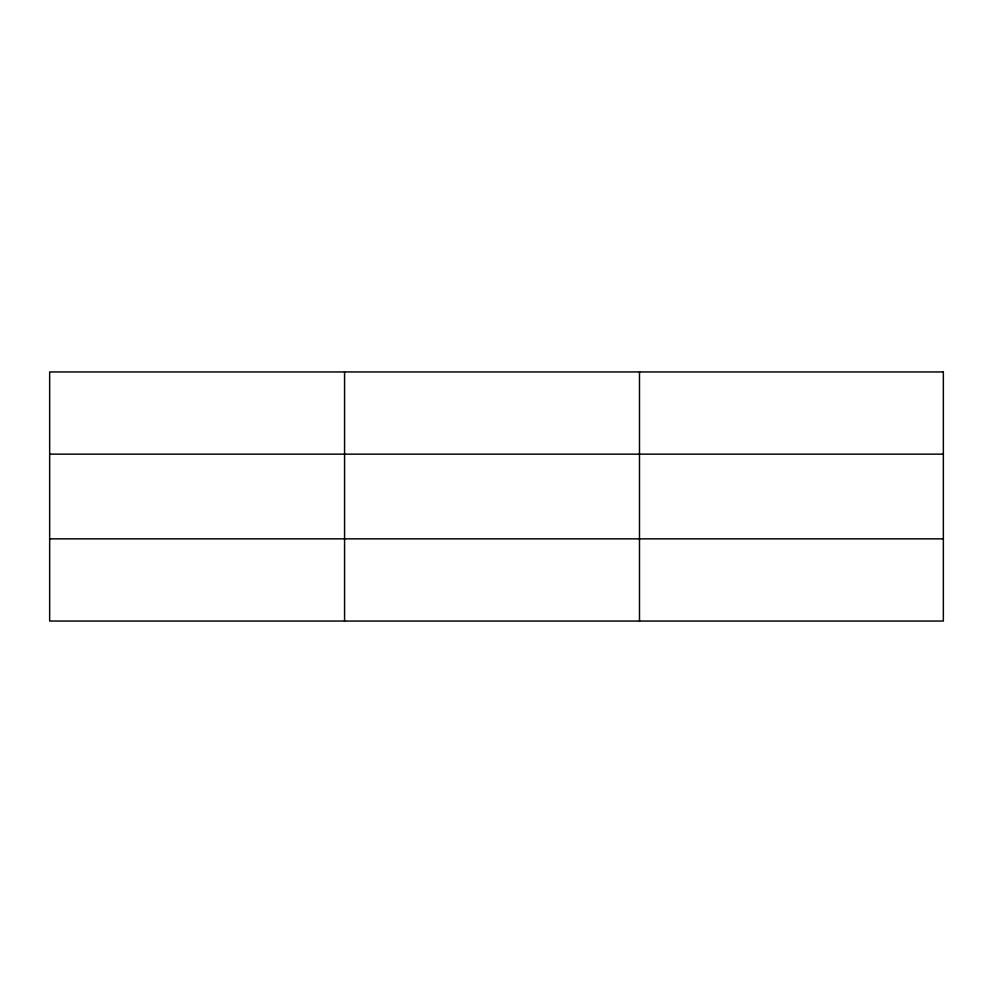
<?xml version="1.0" encoding="UTF-8"?>
<svg xmlns="http://www.w3.org/2000/svg" width="993" height="993" viewBox="0 0 993 993"><rect width="100%" height="100%" fill="white"/><g stroke="black" fill="none" stroke-linecap="round" stroke-linejoin="round"><path stroke-width="1.49" d="M344.571 371.953L344.571 621.047M639.492 371.953L639.492 621.047M49.65 454.149L943.35 454.149M49.65 538.851L943.35 538.851M943.35 371.953L943.35 621.047L49.65 621.047L49.65 371.953L943.35 371.953"/></g></svg>
